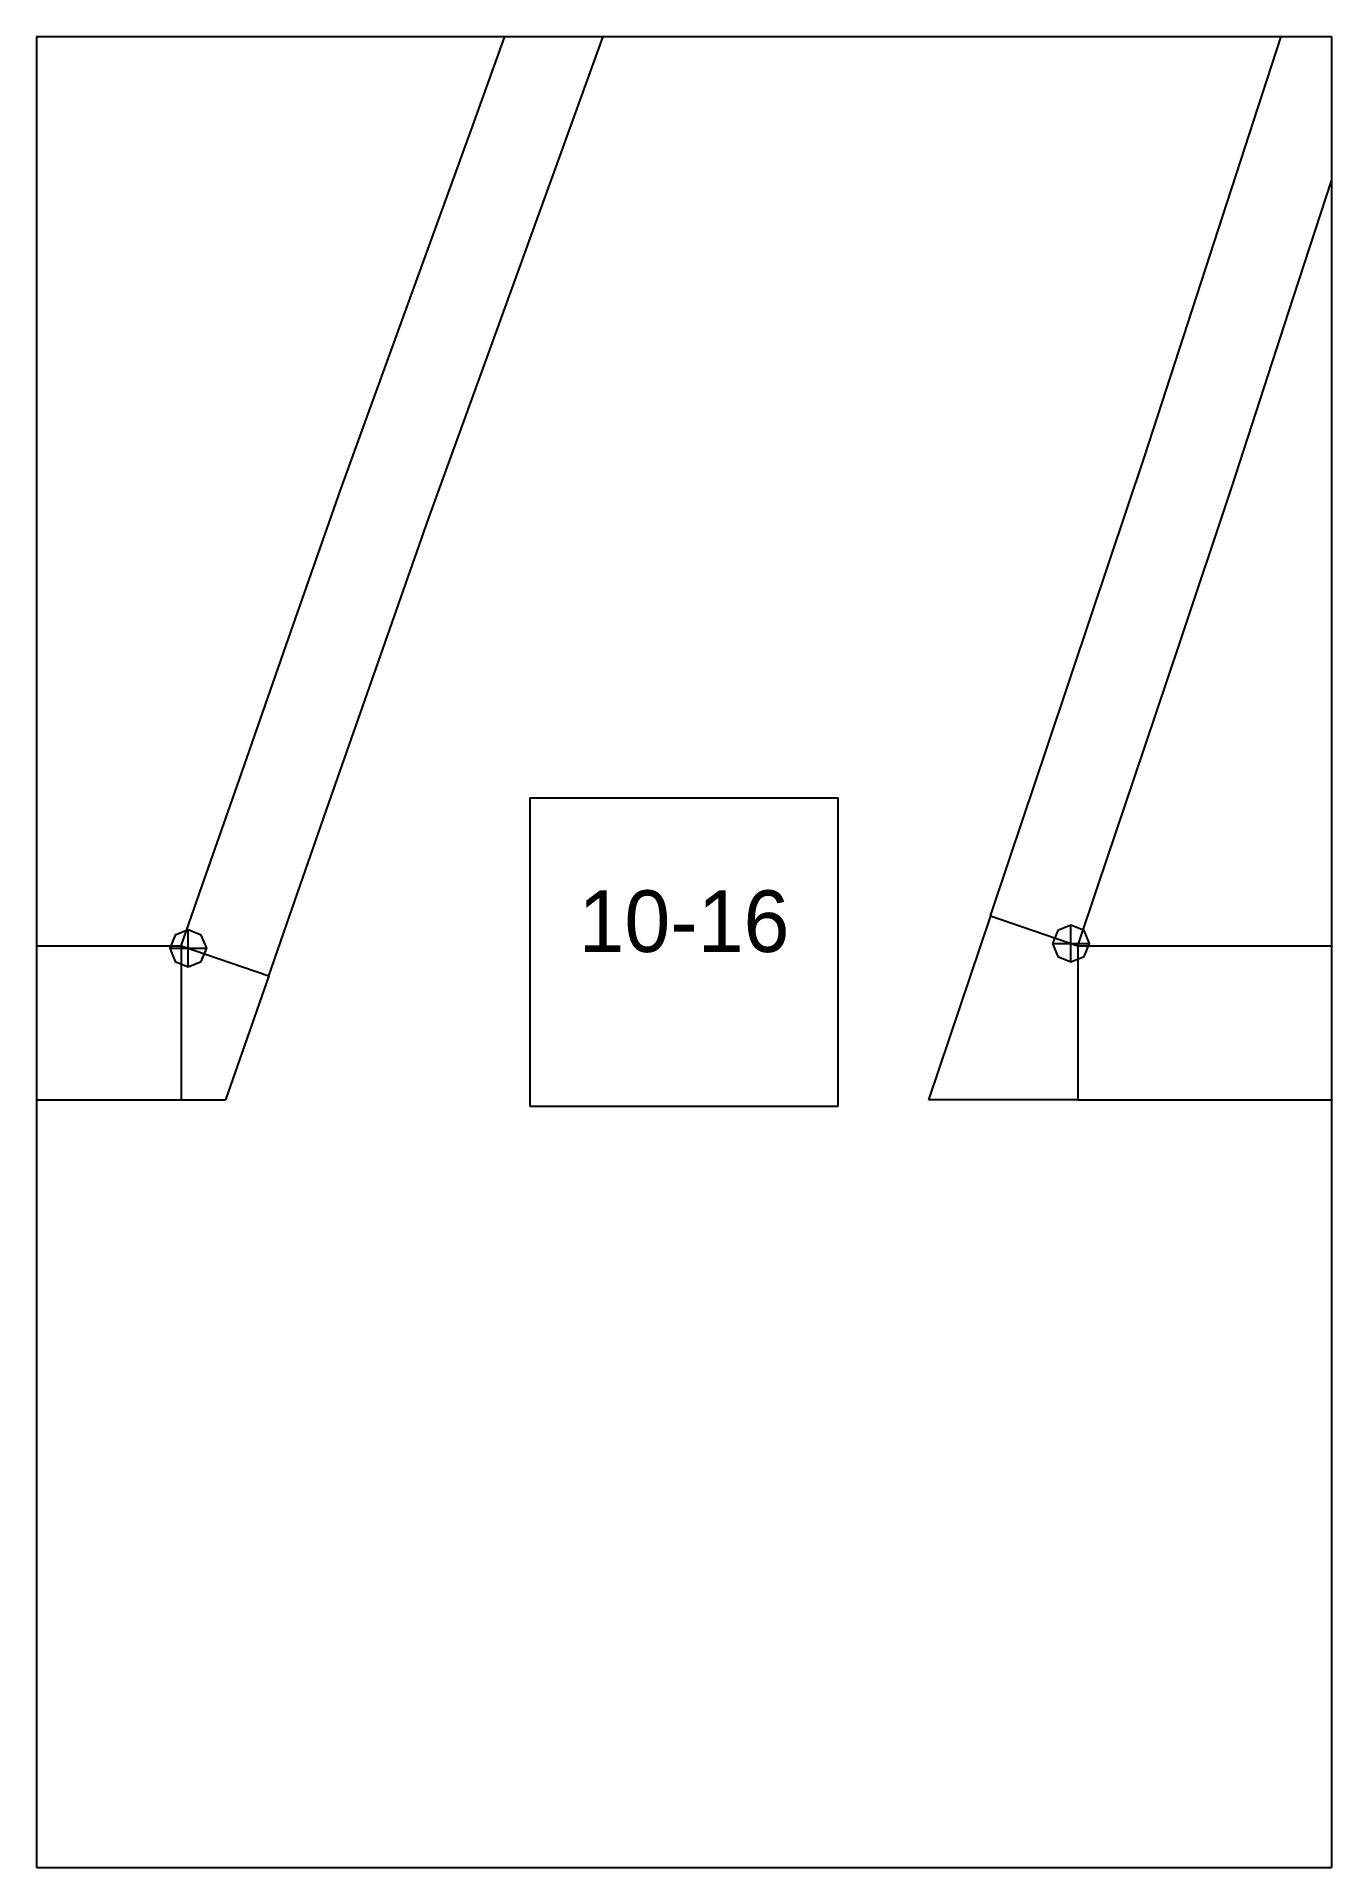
# Paper-space layout 'Plan 10-16' of a CAD drawing. Header units: metres, sheet in millimetres. Extents: x 0 to 210, y 0 to 297.
# The model-space entities are those that its viewports show. They can reach past a viewport. Long polylines and large blocks are cut down to what shows.
import ezdxf
from ezdxf.enums import TextEntityAlignment as Align

# ---------------------------------------------------------------- set-up
doc = ezdxf.new("R2010")
doc.units = ezdxf.units.M
for name, color, linetype in [('default', 7, 'Continuous'), ('TEXTLAYER', 7, 'Continuous'), ('VIEWPORTS', 7, 'Continuous')]:
    doc.layers.add(name, color=color, linetype=linetype)

msp = doc.modelspace()

# ---------------------------------------------------------------- linework, layer by layer
at = {"color": 9}
for p, q in [((3150, -2376), (3150, -2673)), ((3150, -2376), (3150, -2673)), ((3360, -2376), (3360, -2673)), ((3360, -2376), (3360, -2673)), ((2940, -2673), (3150, -2673)), ((2940, -2673), (3150, -2673)), ((3150, -2673), (3360, -2673)), ((3150, -2673), (3150, -2970)), ((3150, -2673), (3360, -2673)), ((3150, -2673), (3150, -2970)), ((3360, -2673), (3570, -2673)), ((3360, -2673), (3360, -2970)), ((3360, -2673), (3570, -2673)), ((3360, -2673), (3360, -2970)), ((3230, -2796.5), (3280, -2796.5)), ((3230, -2796.5), (3230, -2846.5)), ((3280, -2846.5), (3280, -2796.5)), ((3230, -2846.5), (3280, -2846.5)), ((2940, -2970), (3150, -2970)), ((3150, -2970), (3360, -2970)), ((3360, -2970), (3570, -2970))]:
    msp.add_line(p, q, dxfattribs=at)
at = {"layer": 'default', "color": 7, "linetype": 'Continuous'}
for p, q in [((3348.81, -2682.28), (3359.42, -2649.83)), ((3220.46, -2688.18), (3232.04, -2656.07)), ((3234.66, -2693.02), (3246.24, -2660.91)), ((3338.88, -2712.87), (3348.81, -2682.28)), ((3353.06, -2717.76), (3362.99, -2687.18)), ((3209.5, -2718.41), (3220.46, -2688.18)), ((3223.7, -2723.24), (3234.66, -2693.02)), ((3329.69, -2741.18), (3338.88, -2712.87)), ((3199.36, -2746.39), (3209.5, -2718.41)), ((3343.87, -2746.07), (3353.06, -2717.76)), ((3213.56, -2751.23), (3223.7, -2723.24)), ((3321.16, -2766.64), (3329.69, -2741.18)), ((3190.47, -2771.72), (3199.36, -2746.39)), ((3335.35, -2771.52), (3343.87, -2746.07)), ((3204.67, -2776.55), (3213.56, -2751.23)), ((3313.78, -2788.61), (3321.16, -2766.64)), ((3182.84, -2793.6), (3190.47, -2771.72)), ((3327.96, -2793.49), (3335.35, -2771.52)), ((3197.04, -2798.43), (3204.67, -2776.55)), ((3307.96, -2805.95), (3313.78, -2788.61)), ((3176.81, -2810.87), (3182.84, -2793.6)), ((3322.14, -2810.83), (3327.96, -2793.49)), ((3191.01, -2815.7), (3197.04, -2798.43)), ((3304.71, -2815.62), (3307.96, -2805.95)), ((3173.45, -2820.5), (3176.81, -2810.87)), ((3318.89, -2820.5), (3322.14, -2810.83)), ((3174.58, -2817.9), (3172.46, -2818.78)), ((3176.7, -2818.78), (3174.58, -2817.9)), ((3174.58, -2823.9), (3174.58, -2817.9)), ((3187.65, -2825.34), (3191.01, -2815.7)), ((3304.71, -2815.62), (3294.68, -2845.5)), ((3304.71, -2815.62), (3318.89, -2820.5)), ((3315.63, -2818), (3314.75, -2820.12)), ((3317.75, -2817.12), (3315.63, -2818)), ((3319.88, -2818), (3317.75, -2817.12)), ((3317.75, -2823.12), (3317.75, -2817.12)), ((3320.75, -2820.12), (3319.88, -2818)), ((2890.84, -2820.5), (3173.45, -2820.5)), ((3172.46, -2818.78), (3171.58, -2820.9)), ((3171.58, -2820.9), (3172.46, -2823.02)), ((3171.58, -2820.9), (3177.58, -2820.9)), ((3173.45, -2820.5), (3173.45, -2845.5)), ((3173.45, -2820.5), (3187.65, -2825.34)), ((3177.58, -2820.9), (3176.7, -2818.78)), ((3176.7, -2823.02), (3177.58, -2820.9)), ((3314.75, -2820.12), (3315.63, -2822.24)), ((3314.75, -2820.12), (3320.75, -2820.12)), ((3318.89, -2820.5), (3589.56, -2820.5)), ((3318.89, -2820.5), (3318.89, -2845.5)), ((3319.88, -2822.24), (3320.75, -2820.12)), ((3172.46, -2823.02), (3174.58, -2823.9)), ((3174.58, -2823.9), (3176.7, -2823.02)), ((3315.63, -2822.24), (3317.75, -2823.12)), ((3317.75, -2823.12), (3319.88, -2822.24)), ((3187.65, -2825.34), (3180.61, -2845.5)), ((2890.84, -2845.5), (3173.45, -2845.5)), ((3173.45, -2845.5), (3180.61, -2845.5)), ((3318.89, -2845.5), (3294.68, -2845.5)), ((3318.89, -2845.5), (3589.56, -2845.5))]:
    msp.add_line(p, q, dxfattribs=at)

# ---------------------------------------------------------------- texts
at = {"layer": 'TEXTLAYER', "color": 1}
msp.add_text('10-16', height=10, dxfattribs=at).set_placement((3255, -2821.5), align=Align.CENTER)

psp = doc.layouts.new('Plan 10-16')

# ---------------------------------------------------------------- viewports
at = {"layer": 'VIEWPORTS'}
psp.add_viewport(center=(105, 148.5), size=(210, 297), view_center_point=(3255, -2821.5), view_height=297, dxfattribs=at)

doc.saveas('drawing.dxf')
